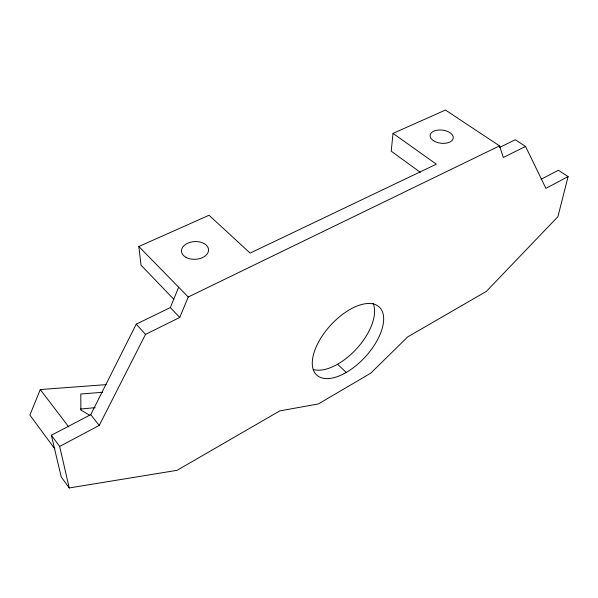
<?xml version="1.0" encoding="UTF-8"?>
<svg xmlns="http://www.w3.org/2000/svg" width="598" height="598" viewBox="0 0 598 598"><rect width="100%" height="100%" fill="white"/><g stroke="black" fill="none" stroke-linecap="round" stroke-linejoin="round"><path stroke-width="0.9" d="M541.123 179.265L558.383 170.251L568.1 176.589L545.907 188.37L525.56 146.45L503.292 157.468L499.539 145.89L445.465 110.047L393.021 133.384L391.219 151.174L420.357 172.366M568.1 176.589L557.912 216.678L486.391 291.368L407.679 336.913L370.767 373.152L318.375 403.949L279.804 410.893L177.068 470.327L69.233 487.953L61.22 476.89L51.353 435.247L90.732 414.668L136.254 324.146L170.333 307.566L178.645 287.219M106.13 384.634L40.26 389.56L29.9 415.079L54.837 448.934M69.233 487.953L59.658 446.429L99.238 425.425L145.501 334.394L179.744 317.463L188.228 297.012L499.539 145.89M499.614 147.385L515.274 139.768L525.56 146.45M173.809 299.269L141.023 265.183L138.826 246.503L209.038 215.258L250.121 253.096L436.338 164.188L393.021 133.384M80.558 409.039L95.142 407.657M102.707 392.251L80.805 394.03L80.872 410.064L89.663 415.266M337.571 364.242L346.235 372.457M138.826 246.503L188.228 297.012M170.333 307.566L179.744 317.463M136.254 324.146L145.501 334.394M90.732 414.668L99.238 425.425M40.26 389.56L68.777 426.942M51.353 435.247L59.658 446.429M373.062 303.321A45.844 23.741 -47.5 0 1 356.916 348.395A45.844 23.741 -47.5 0 1 313.24 369.489M186.083 257.402A13.552 8.865 -3.3 0 0 208.298 251.736A13.552 8.865 -3.3 0 0 190.665 242.183A13.552 8.865 -3.3 0 0 186.083 257.402M344.119 373.623A46.21 23.464 -47.5 0 0 380.612 308.531A46.21 23.464 -47.5 0 0 319.175 340.935A46.21 23.464 -47.5 0 0 344.119 373.623M433.333 140.597A11.646 6.608 6.8 0 0 452.813 139.409A11.646 6.608 6.8 0 0 438.91 130.005A11.646 6.608 6.8 0 0 433.333 140.597"/></g></svg>
